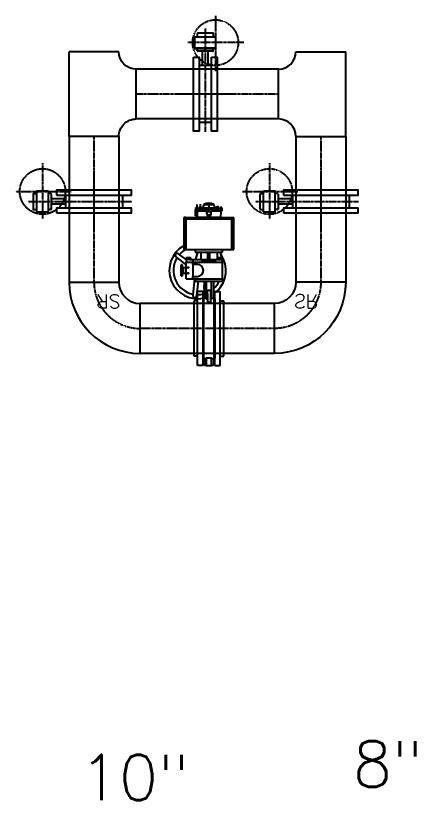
# Model space of a CAD drawing. Header units: millimetres. Extents: x -69706 to 52883, y -6882 to 68885.
# Drawn here: x 15941 to 18134, y -1619 to 2682 of the extents above; entities that cross this region are included whole.
import ezdxf
from ezdxf.enums import TextEntityAlignment as Align

# ---------------------------------------------------------------- set-up
doc = ezdxf.new("R2010")
doc.units = ezdxf.units.MM
doc.linetypes.add('XFM7P20PCW$0$CENTER', pattern=[2, 1.25, -0.25, 0.25, -0.25])
for name, color, linetype in [('XFM7P20PCW$0$M-CWTR-CENT', 252, 'XFM7P20PCW$0$CENTER'), ('XFM7P20PCW$0$M-CWTR-VAVE', 252, 'Continuous'), ('XFM7P20PCW$0$M-HVAC-TEXT', 252, 'Continuous'), ('XFM7P20PCW$0$P-PCWR-20.7-P', 252, 'Continuous')]:
    doc.layers.add(name, color=color, linetype=linetype)
doc.styles.add('XFM7P20PCW$0$Standard', font='txt.shx', dxfattribs={"bigfont": 'chineset.shx'})

# ---------------------------------------------------------------- blocks, each defined once
blk = doc.blocks.new('XFM7P20PCW$0$A$C2FAC25FF')
for p, q in [((0, 390.5), (0, 117.5)), ((390.5, 0), (117.5, 0))]:
    blk.add_line(p, q)
for radius in [390.5, 117.5]:
    blk.add_arc((0, 0), radius, 0, 90)
at = {"color": 1, "linetype": 'XFM7P20PCW$0$CENTER'}
blk.add_arc((0, 0), 254, 0, 90, dxfattribs=at)
at = {"color": 0, "style": 'XFM7P20PCW$0$Standard'}
blk.add_text('SR', height=75, dxfattribs=at).set_placement((108.1, 67.2))
blk = doc.blocks.new('XFM7P20PCW$0$PP-R10(250A)')
for p, q in [((9.55675, 36.86175), (36.86175, 36.86175)), ((0, 27.305), (0, 0)), ((46.4185, 27.305), (46.4185, 0)), ((0, 0), (46.4185, 0))]:
    blk.add_line(p, q)
for centre, start, end in [((0, 36.86175), 270, 0), ((46.4185, 36.86175), 180, 270)]:
    blk.add_arc(centre, 9.55675, start, end)
blk = doc.blocks.new('XFM7P20PCW$0$A$C4CB8216D')
at = {"layer": 'XFM7P20PCW$0$M-CWTR-CENT'}
for p, q in [((41282.6, -8677.7), (41282.6, -8981.6)), ((41227.1, -8748.6), (41227.1, -9314.6)), ((41437.7, -8825.4), (41131.5, -8825.4)), ((41371.6, -9107.4), (41092.8, -9107.4))]:
    blk.add_line(p, q, dxfattribs=at)
at = {"layer": 'XFM7P20PCW$0$M-CWTR-VAVE'}
for p, q in [((41268.5, -8773.6), (41185.5, -8773.6)), ((41169.5, -8855.3), (41169.5, -8795.5)), ((41171.8, -8793.1), (41282.2, -8793.1)), ((41183.2, -8775.9), (41183.2, -8790.8)), ((41270.8, -8775.9), (41270.8, -8790.8)), ((41284.5, -8855.3), (41284.5, -8795.5)), ((41284.5, -8855.3), (41169.5, -8855.3)), ((41171.8, -8857.6), (41282.2, -8857.6)), ((41183.2, -8870.4), (41183.2, -8859.9)), ((41270.8, -8870.4), (41270.8, -8859.9)), ((41268.5, -8872.8), (41185.5, -8872.8)), ((41212.3, -8951.4), (41212.3, -8875.1)), ((41242.1, -8951.4), (41242.1, -8875.1)), ((41261.2, -8951.4), (41193.2, -8951.4)), ((41261.2, -9263.4), (41193.2, -9263.4))]:
    blk.add_line(p, q, dxfattribs=at)
for points in [[(41163, -8904.2), (41193.2, -8904.2), (41193.2, -9310.6), (41163, -9310.6)], [(41261.2, -8904.2), (41291.4, -8904.2), (41291.4, -9310.6), (41261.2, -9310.6)]]:
    blk.add_lwpolyline(points, close=True, dxfattribs=at)
at = {"layer": 'XFM7P20PCW$0$M-CWTR-VAVE', "linetype": 'XFM7P20PCW$0$CENTER'}
blk.add_circle((41282.6, -8825.4), 125, dxfattribs=at)
at = {"layer": 'XFM7P20PCW$0$M-CWTR-VAVE'}
for centre, radius, start, end in [((41185.5, -8775.9), 2.31, 90, 180), ((41268.5, -8775.9), 2.31, 0, 90), ((41171.8, -8795.5), 2.31, 90, 180), ((41180.9, -8790.8), 2.31, 270, 0), ((41273.1, -8790.8), 2.31, 180, 270), ((41282.2, -8795.5), 2.31, 0, 90), ((41171.8, -8855.3), 2.31, 180, 270), ((41180.9, -8859.9), 2.31, 0, 90), ((41273.1, -8859.9), 2.31, 90, 180), ((41282.2, -8855.3), 2.31, 270, 0), ((41185.5, -8870.4), 2.31, 180, 270), ((41210, -8875.1), 2.3, 0, 90), ((41244.4, -8875.1), 2.3, 90, 180), ((41268.5, -8870.4), 2.31, 270, 0)]:
    blk.add_arc(centre, radius, start, end, dxfattribs=at)
blk = doc.blocks.new('XFM7P20PCW$0$SL250')
at = {"color": 3}
for p, q in [((1.905, -20.32), (1.905, 20.32)), ((4.92125, 20.32), (1.905, 20.32)), ((4.92125, -20.32), (4.92125, 20.32)), ((1.905, 15.24), (0, 15.24)), ((0, -15.24), (0, 15.24)), ((1.905, -15.24), (0, -15.24)), ((4.92125, -20.32), (1.905, -20.32))]:
    blk.add_line(p, q, dxfattribs=at)
blk = doc.blocks.new('XFM7P20PCW$0$A$Ccf1404c1')
at = {"color": 3}
for p, q in [((-154.2, 631), (-154.2, 653)), ((-154.2, 653), (-152.2, 653)), ((-152.2, 662.7), (-149.7, 663.1)), ((-152.2, 663.1), (-149.7, 663.1)), ((-152.2, 659.5), (-152.2, 662.7)), ((-152.2, 659.5), (-152.2, 659)), ((-149.7, 659.5), (-152.2, 659.5)), ((-147.2, 659), (-152.2, 659)), ((-152.2, 659), (-152.2, 653)), ((-152.2, 653), (-147.2, 653)), ((-152.2, 653), (-152.2, 650)), ((-152.2, 650), (-152.2, 643)), ((-144.7, 663.1), (-149.7, 663.1)), ((-147.2, 659.5), (-149.7, 659.5)), ((-147.2, 679), (-147.2, 633)), ((-147.2, 662.7), (-144.7, 663.1)), ((-147.2, 659.5), (-147.2, 662.7)), ((-144.7, 659.5), (-147.2, 659.5)), ((-147.2, 659), (-15.2, 659)), ((-147.2, 653), (-94.7, 653)), ((-94.6, 650), (-147.2, 650)), ((-147.2, 650), (-147.2, 643)), ((-142.2, 663.1), (-144.7, 663.1)), ((-142.2, 659.5), (-144.7, 659.5)), ((-142.2, 659.5), (-142.2, 662.7)), ((-142.2, 659), (-142.2, 659.5)), ((-139.7, 650), (-139.7, 643)), ((-137.2, 662), (-137.2, 659)), ((-137.2, 662), (-128.2, 662)), ((-133.2, 665.7), (-130.7, 666.1)), ((-133.2, 666.1), (-130.7, 666.1)), ((-133.2, 662.5), (-133.2, 665.7)), ((-133.2, 662.5), (-133.2, 662)), ((-130.7, 662.5), (-133.2, 662.5)), ((-125.7, 666.1), (-130.7, 666.1)), ((-128.2, 662.5), (-130.7, 662.5)), ((-128.2, 682), (-128.2, 639)), ((-128.2, 665.7), (-125.7, 666.1)), ((-128.2, 662.5), (-128.2, 665.7)), ((-125.7, 662.5), (-128.2, 662.5)), ((-128.2, 662), (-105, 662)), ((-123.2, 666.1), (-125.7, 666.1)), ((-123.2, 662.5), (-125.7, 662.5)), ((-123.2, 662.5), (-123.2, 665.7)), ((-123.2, 662), (-123.2, 662.5)), ((-108.7, 679), (-116.2, 662)), ((-108.7, 679), (-53.7, 679)), ((-105, 662), (-105, 659)), ((-105, 662), (-57.4, 662)), ((-94.7, 653), (-94.2, 631)), ((-67.7, 653), (-94.7, 653)), ((-81.2, 682), (-81.2, 639)), ((-68.2, 631), (-67.7, 653)), ((-15.2, 650), (-67.8, 650)), ((-67.7, 653), (-15.2, 653)), ((-57.4, 662), (-57.4, 659)), ((-57.4, 662), (-34.2, 662)), ((-46.2, 662), (-53.7, 679)), ((-39.2, 665.7), (-36.7, 666.1)), ((-39.2, 666.1), (-36.7, 666.1)), ((-39.2, 662.5), (-39.2, 665.7)), ((-39.2, 662.5), (-39.2, 662)), ((-36.7, 662.5), (-39.2, 662.5)), ((-31.7, 666.1), (-36.7, 666.1)), ((-34.2, 662.5), (-36.7, 662.5)), ((-34.2, 665.7), (-31.7, 666.1)), ((-34.2, 662.5), (-34.2, 665.7)), ((-31.7, 662.5), (-34.2, 662.5)), ((-34.2, 662), (-25.2, 662)), ((-29.2, 666.1), (-31.7, 666.1)), ((-29.2, 662.5), (-31.7, 662.5)), ((-29.2, 662.5), (-29.2, 665.7)), ((-29.2, 662), (-29.2, 662.5)), ((-25.2, 662), (-25.2, 659)), ((-22.7, 650), (-22.7, 643)), ((-20.2, 662.7), (-17.7, 663.1)), ((-20.2, 663.1), (-17.7, 663.1)), ((-20.2, 659.5), (-20.2, 662.7)), ((-20.2, 659.5), (-20.2, 659)), ((-17.7, 659.5), (-20.2, 659.5)), ((-12.7, 663.1), (-17.7, 663.1)), ((-15.2, 659.5), (-17.7, 659.5)), ((-15.2, 662.7), (-12.7, 663.1)), ((-15.2, 659.5), (-15.2, 662.7)), ((-12.7, 659.5), (-15.2, 659.5)), ((-10.2, 659), (-15.2, 659)), ((-15.2, 653), (-10.2, 653)), ((-15.2, 650), (-15.2, 643)), ((-10.2, 663.1), (-12.7, 663.1)), ((-10.2, 659.5), (-12.7, 659.5)), ((-10.2, 659.5), (-10.2, 662.7)), ((-10.2, 659), (-10.2, 659.5)), ((-10.2, 659), (-10.2, 653)), ((-10.2, 653), (-10.2, 650)), ((-10.2, 650), (-10.2, 643)), ((-207.7, 608), (-218.7, 608)), ((-218.7, 608), (-218.7, 600.6)), ((-207.7, 608), (-207.7, 600.6)), ((-207.7, 608), (-142.2, 608)), ((-145.5, 631), (-154.2, 631)), ((-154.2, 618), (-154.2, 631)), ((-154.2, 618), (-145.1, 618)), ((-147.2, 643), (-152.2, 643)), ((-147.2, 643), (-139.7, 643)), ((-145.9, 643), (-144.7, 608)), ((-139.7, 608), (-142.2, 608)), ((-94.5, 643), (-139.7, 643)), ((-22.7, 608), (-139.7, 608)), ((-22.7, 643), (-67.9, 643)), ((-15.2, 643), (-22.7, 643)), ((-20.3, 608), (-22.7, 608)), ((-20.3, 608), (45.3, 608)), ((-16.5, 643), (-17.7, 608)), ((-10.2, 643), (-15.2, 643)), ((45.3, 608), (56.3, 608)), ((45.3, 600.6), (45.3, 608)), ((56.3, 600.6), (56.3, 608)), ((-207.7, 600.6), (-218.7, 600.6)), ((-218.7, 600.6), (-218.7, 538.4)), ((-207.7, 600.6), (-207.7, 538.4)), ((-207.7, 600.6), (45.3, 600.6)), ((45.3, 600.6), (56.3, 600.6)), ((45.3, 538.4), (45.3, 600.6)), ((56.3, 538.4), (56.3, 600.6)), ((-218.7, 538.4), (-218.7, 534)), ((-218.7, 534), (-218.7, 433)), ((-207.7, 538.4), (-207.7, 534)), ((-207.7, 534), (-207.7, 433)), ((45.3, 534), (45.3, 538.4)), ((45.3, 433), (45.3, 534)), ((56.3, 534), (56.3, 538.4)), ((56.3, 433), (56.3, 534)), ((-207.7, 433), (-218.7, 433)), ((-207.7, 433), (45.3, 433)), ((-156.2, 433), (-156.2, 418)), ((-6.2, 418), (-6.2, 433)), ((45.3, 433), (56.3, 433)), ((-259.7, 389.6), (-205.2, 349.5)), ((-205.2, 377.7), (-246.3, 408)), ((-156.2, 418), (-6.2, 418)), ((-153.2, 378), (-142.5, 418)), ((-125.9, 418), (-125.9, 378)), ((-86.2, 378), (-86.2, 418)), ((-76.2, 378), (-76.2, 418)), ((-36.5, 418), (-36.5, 378)), ((-19.9, 418), (-11.6, 387.1)), ((-225.2, 348), (-233.2, 348)), ((-233.2, 288), (-233.2, 348)), ((-225.2, 288), (-225.2, 348)), ((-203.7, 387.1), (-205.3, 386.2)), ((-205.3, 378.6), (-205.3, 386.2)), ((-202.3, 378.6), (-205.3, 378.6)), ((-205.2, 378), (-205.2, 363)), ((-205.2, 378), (-198.6, 378)), ((-205.2, 363), (-169.9, 363)), ((-205.2, 273), (-205.2, 363)), ((-202.3, 387.1), (-203.7, 387.1)), ((-203.7, 378.6), (-203.7, 378)), ((-193.2, 387.1), (-202.3, 387.1)), ((-199.3, 378.6), (-202.3, 378.6)), ((-199.3, 378.6), (-199.3, 386.2)), ((-193.2, 378.6), (-199.3, 378.6)), ((-193.2, 378), (-198.6, 378)), ((-184.1, 387.1), (-193.2, 387.1)), ((-187.2, 378.6), (-193.2, 378.6)), ((-187.8, 378), (-193.2, 378)), ((-187.8, 378), (-169.9, 378)), ((-187.2, 378.6), (-187.2, 386.2)), ((-184.1, 378.6), (-187.2, 378.6)), ((-182.7, 387.1), (-184.1, 387.1)), ((-181.1, 378.6), (-184.1, 378.6)), ((-181.1, 386.2), (-182.7, 387.1)), ((-182.7, 378), (-182.7, 378.6)), ((-181.1, 378.6), (-181.1, 386.2)), ((-169.9, 378), (-169.9, 363)), ((-169.9, 378), (-81.2, 378)), ((-169.9, 363), (-81.2, 363)), ((-169.9, 350.5), (-169.9, 363)), ((-143.8, 350.5), (-169.9, 350.5)), ((-169.9, 350.5), (-169.9, 285.5)), ((-80.2, 368), (-123.2, 368)), ((-120.2, 368), (-42.2, 368)), ((-81.2, 378), (-7.2, 378)), ((-81.2, 363), (-7.2, 363)), ((-29.7, 387.1), (-31.3, 386.2)), ((-31.3, 378.6), (-31.3, 386.2)), ((-28.3, 378.6), (-31.3, 378.6)), ((-28.3, 387.1), (-29.7, 387.1)), ((-29.7, 378.6), (-29.7, 378)), ((-19.2, 387.1), (-28.3, 387.1)), ((-25.3, 378.6), (-28.3, 378.6)), ((-25.3, 378.6), (-25.3, 386.2)), ((-19.2, 378.6), (-25.3, 378.6)), ((-10.1, 387.1), (-19.2, 387.1)), ((-13.2, 378.6), (-19.2, 378.6)), ((-13.2, 378.6), (-13.2, 386.2)), ((-10.1, 378.6), (-13.2, 378.6)), ((-8.7, 387.1), (-10.1, 387.1)), ((-7.1, 378.6), (-10.1, 378.6)), ((-7.1, 386.2), (-8.7, 387.1)), ((-8.7, 378), (-8.7, 378.6)), ((-7.2, 378), (-7.2, 363)), ((-7.2, 273), (-7.2, 363)), ((-7.1, 378.6), (-7.1, 386.2)), ((-220.2, 323), (-225.2, 323)), ((-225.2, 313), (-220.2, 313)), ((-205.2, 333), (-220.2, 333)), ((-220.2, 303), (-220.2, 333)), ((-220.2, 303), (-205.2, 303)), ((-192.9, 335), (-196.9, 335)), ((-233.2, 288), (-225.2, 288)), ((-205.2, 273), (-169.9, 273)), ((-169.9, 285.5), (-143.8, 285.5)), ((-169.9, 273), (-169.9, 285.5)), ((-169.9, 273), (-81.2, 273)), ((-159.7, 273), (-169.6, 183.8)), ((-157.2, 273), (-157.2, 259)), ((-157.2, 259), (-5.2, 259)), ((-147, 181.3), (-138.3, 259)), ((-106.2, 164.3), (-106.2, 259)), ((-96.2, 259), (-96.2, 163.1)), ((-81.2, 273), (-7.2, 273)), ((-66.2, 163.1), (-66.2, 259)), ((-56.2, 259), (-56.2, 164.3)), ((-7.2, 273), (-5.2, 273)), ((-5.2, 259), (-5.2, 273)), ((-108.2, 235), (-106.2, 235)), ((-108.2, 235), (-108.2, 231)), ((-108.2, 231), (-108.2, 220)), ((-108.2, 231), (-106.2, 231)), ((-108.2, 220), (-106.2, 220)), ((-54.2, 235), (-56.2, 235)), ((-54.2, 220), (-56.2, 220)), ((-54.2, 220), (-54.2, 235)), ((-89.2, 210), (-73.2, 210)), ((-89.2, 190), (-89.2, 210)), ((-89.2, 190), (-89.2, 144.3)), ((-73.2, 210), (-73.2, 190)), ((-73.2, 190), (-73.2, 144.3)), ((-110.2, 165), (-113.2, 162)), ((-113.2, 0), (-113.2, 162)), ((-106.2, 165), (-110.2, 165)), ((-110.2, 165), (-110.2, 0)), ((-96.2, 163.1), (-89.2, 163.1)), ((-89.2, 144.3), (-73.2, 144.3)), ((-73.2, 163.1), (-66.2, 163.1)), ((-52.2, 165), (-56.2, 165)), ((-49.2, 162), (-52.2, 165)), ((-52.2, 0), (-52.2, 165)), ((-49.2, 162), (-49.2, 0)), ((-113.2, -162), (-113.2, 0)), ((-110.2, 0), (-110.2, -165)), ((-52.2, -165), (-52.2, 0)), ((-49.2, 0), (-49.2, -162)), ((-113.2, -162), (-110.2, -165)), ((-110.2, -165), (-106.2, -165)), ((-106.2, -203), (-106.2, -164.3)), ((-66.2, -163.1), (-96.2, -163.1)), ((-96.2, -163.1), (-96.2, -203)), ((-66.2, -203), (-66.2, -163.1)), ((-56.2, -164.3), (-56.2, -203)), ((-56.2, -165), (-52.2, -165)), ((-52.2, -165), (-49.2, -162)), ((-96.2, -203), (-106.2, -203)), ((-96.2, -203), (-66.2, -203)), ((-56.2, -203), (-66.2, -203))]:
    blk.add_line(p, q, dxfattribs=at)
for centre, radius in [((-81.2, 631), 10.5), ((-194.9, 333.5), 2.5), ((-194.9, 302.5), 2.5)]:
    blk.add_circle(centre, radius, dxfattribs=at)
for centre, radius, start, end in [((-81.2, 635.7), 51.3, 57.5596, 122.4404), ((-81.2, 631), 13, 180, 0), ((-143.2, 318), 155.3, 119.0973, 283.7872), ((-143.2, 318), 132.5, 119.8057, 138.7303), ((-143.2, 318), 132.5, 148.5663, 203.6483), ((-143.2, 318), 155.3, 23.6483, 35.9401), ((-143.8, 318), 32.5, 270, 90), ((-143.2, 318), 155.3, 304.0811, 23.6483), ((-143.2, 318), 132.5, 203.6483, 258.7303), ((-143.2, 318), 132.5, 311.0294, 333.5654), ((-143.2, 318), 132.5, 268.5663, 286.2112), ((-121.2, 0), 165, 81.2853, 84.7841), ((-41.2, 0), 165, 95.2159, 98.7147), ((-121.2, 0), 165, 275.2159, 278.7147), ((-41.2, 0), 165, 261.2853, 264.7841)]:
    blk.add_arc(centre, radius, start, end, dxfattribs=at)
for points, knots in [([(-152.2, 663.1), (-152.2, 663.1), (-152.2, 663.1), (-152.2, 662.9), (-152.2, 662.7)], [0, 0, 0, 0, 0.231849, 1, 1, 1, 1]), ([(-149.7, 663.1), (-149.7, 663.1), (-148.8, 663.1), (-148, 662.9), (-147.2, 662.7)], [0, 0, 0, 0, 0.070201, 1, 1, 1, 1]), ([(-144.7, 663.1), (-144.7, 663.1), (-143.8, 663.1), (-143, 662.9), (-142.2, 662.7)], [0, 0, 0, 0, 0.0702, 1, 1, 1, 1]), ([(-142.2, 662.7), (-142.2, 662.9), (-142.2, 663.1), (-142.2, 663.1), (-142.2, 663.1)], [0, 0, 0, 0, 0.768151, 1, 1, 1, 1]), ([(-133.2, 666.1), (-133.2, 666.1), (-133.2, 666.1), (-133.2, 665.9), (-133.2, 665.7)], [0, 0, 0, 0, 0.231849, 1, 1, 1, 1]), ([(-130.7, 666.1), (-130.7, 666.1), (-129.8, 666.1), (-129, 665.9), (-128.2, 665.7)], [0, 0, 0, 0, 0.070201, 1, 1, 1, 1]), ([(-125.7, 666.1), (-125.7, 666.1), (-124.8, 666.1), (-124, 665.9), (-123.2, 665.7)], [0, 0, 0, 0, 0.070201, 1, 1, 1, 1]), ([(-123.2, 665.7), (-123.2, 665.9), (-123.2, 666.1), (-123.2, 666.1), (-123.2, 666.1)], [0, 0, 0, 0, 0.768151, 1, 1, 1, 1]), ([(-39.2, 666.1), (-39.2, 666.1), (-39.2, 666.1), (-39.2, 665.9), (-39.2, 665.7)], [0, 0, 0, 0, 0.231849, 1, 1, 1, 1]), ([(-36.7, 666.1), (-36.7, 666.1), (-35.8, 666.1), (-35, 665.9), (-34.2, 665.7)], [0, 0, 0, 0, 0.070201, 1, 1, 1, 1]), ([(-31.7, 666.1), (-31.7, 666.1), (-30.8, 666.1), (-30, 665.9), (-29.2, 665.7)], [0, 0, 0, 0, 0.070201, 1, 1, 1, 1]), ([(-29.2, 665.7), (-29.2, 665.9), (-29.2, 666.1), (-29.2, 666.1), (-29.2, 666.1)], [0, 0, 0, 0, 0.768151, 1, 1, 1, 1]), ([(-20.2, 663.1), (-20.2, 663.1), (-20.2, 663.1), (-20.2, 662.9), (-20.2, 662.7)], [0, 0, 0, 0, 0.231849, 1, 1, 1, 1]), ([(-17.7, 663.1), (-17.7, 663.1), (-16.8, 663.1), (-16, 662.9), (-15.2, 662.7)], [0, 0, 0, 0, 0.070201, 1, 1, 1, 1]), ([(-12.7, 663.1), (-12.7, 663.1), (-11.8, 663.1), (-11, 662.9), (-10.2, 662.7)], [0, 0, 0, 0, 0.0702, 1, 1, 1, 1]), ([(-10.2, 662.7), (-10.2, 662.9), (-10.2, 663.1), (-10.2, 663.1), (-10.2, 663.1)], [0, 0, 0, 0, 0.768151, 1, 1, 1, 1]), ([(-266, 408.4), (-266, 408.4), (-266.1, 407.4), (-266.1, 405.2), (-265.8, 402.1), (-265.2, 399.2), (-264.4, 396.8), (-263.6, 394.8), (-262.5, 392.7), (-261.3, 391), (-260.2, 390), (-259.8, 389.7), (-259.7, 389.7)], [0, 0, 0, 0, 0.001009, 0.166634, 0.33709, 0.460721, 0.587326, 0.676528, 0.767836, 0.908625, 0.978451, 1, 1, 1, 1]), ([(-246.3, 407.9), (-246.4, 408), (-247, 408.5), (-248.4, 409.1), (-250.3, 409.7), (-252.2, 410.1), (-254.3, 410.3), (-256.9, 410.3), (-259.8, 410), (-263, 409.4), (-265, 408.8), (-266, 408.4), (-266, 408.4)], [0, 0, 0, 0, 0.026682, 0.148513, 0.227122, 0.307999, 0.415147, 0.525312, 0.671305, 0.821457, 0.998992, 1, 1, 1, 1]), ([(-205.3, 386.2), (-204.8, 386.4), (-203.9, 386.9), (-202.8, 387), (-202.3, 387.1)], [0, 0, 0, 0, 0.495458, 1, 1, 1, 1]), ([(-202.3, 387.1), (-202.2, 387.1), (-201.7, 387.1), (-200.7, 386.9), (-199.7, 386.4), (-199.3, 386.2)], [0, 0, 0, 0, 0.0700946, 0.5307869, 1, 1, 1, 1]), ([(-199.3, 386.2), (-197.7, 386.5), (-195.7, 387), (-193.7, 387.1), (-193.2, 387.1)], [0, 0, 0, 0, 0.772783, 1, 1, 1, 1]), ([(-193.2, 387.1), (-192.4, 387.1), (-190.8, 387), (-188.8, 386.6), (-187.6, 386.3), (-187.2, 386.2)], [0, 0, 0, 0, 0.3945795, 0.7951928, 1, 1, 1, 1]), ([(-187.2, 386.2), (-186.7, 386.4), (-185.7, 386.9), (-184.6, 387), (-184.1, 387.1)], [0, 0, 0, 0, 0.495458, 1, 1, 1, 1]), ([(-184.1, 387.1), (-184, 387.1), (-183.5, 387.1), (-182.5, 386.9), (-181.6, 386.4), (-181.1, 386.2)], [0, 0, 0, 0, 0.0700946, 0.5307869, 1, 1, 1, 1]), ([(-31.3, 386.2), (-30.8, 386.4), (-29.9, 386.9), (-28.8, 387), (-28.3, 387.1)], [0, 0, 0, 0, 0.495458, 1, 1, 1, 1]), ([(-28.3, 387.1), (-28.2, 387.1), (-27.7, 387.1), (-26.7, 386.9), (-25.7, 386.4), (-25.3, 386.2)], [0, 0, 0, 0, 0.070095, 0.530787, 1, 1, 1, 1]), ([(-25.3, 386.2), (-23.7, 386.5), (-21.7, 387), (-19.7, 387.1), (-19.2, 387.1)], [0, 0, 0, 0, 0.772782, 1, 1, 1, 1]), ([(-19.2, 387.1), (-18.4, 387.1), (-16.8, 387), (-14.8, 386.6), (-13.6, 386.3), (-13.2, 386.2)], [0, 0, 0, 0, 0.3945795, 0.7951928, 1, 1, 1, 1]), ([(-13.2, 386.2), (-12.7, 386.4), (-11.7, 386.9), (-10.6, 387), (-10.1, 387.1)], [0, 0, 0, 0, 0.495458, 1, 1, 1, 1]), ([(-10.1, 387.1), (-10, 387.1), (-9.5, 387.1), (-8.5, 386.9), (-7.6, 386.4), (-7.1, 386.2)], [0, 0, 0, 0, 0.0700947, 0.5307866, 1, 1, 1, 1]), ([(-7.2, 369.1), (-7, 369.4), (-6.2, 370.7), (-5.2, 373), (-4.1, 376), (-3.7, 378.1), (-3.5, 379.2), (-3.5, 379.2)], [0, 0, 0, 0, 0.108646, 0.382787, 0.664737, 0.998106, 1, 1, 1, 1]), ([(-3.5, 379.2), (-3.5, 379.2), (-4.4, 379.7), (-5.5, 380.5), (-6.8, 381), (-7.1, 381.1)], [0, 0, 0, 0, 0.004793, 0.7919571, 1, 1, 1, 1]), ([(-169.5, 183.8), (-169.6, 183.6), (-169.8, 182.9), (-169.5, 181.3), (-169.1, 179.4), (-168.5, 177.6), (-167.6, 175.6), (-166.3, 173.4), (-164.6, 171), (-162.5, 168.6), (-160.9, 167.1), (-160.1, 166.4), (-160.1, 166.4)], [0, 0, 0, 0, 0.026682, 0.148513, 0.227122, 0.307999, 0.415146, 0.525312, 0.671305, 0.821457, 0.998991, 1, 1, 1, 1]), ([(-160.1, 166.4), (-160.1, 166.4), (-159.2, 166.9), (-157.3, 168), (-154.7, 169.8), (-152.5, 171.8), (-150.9, 173.6), (-149.5, 175.4), (-148.3, 177.4), (-147.4, 179.3), (-147.1, 180.7), (-147, 181.2), (-147, 181.3)], [0, 0, 0, 0, 0.001009, 0.166634, 0.33709, 0.460721, 0.587327, 0.676528, 0.767835, 0.908625, 0.978451, 1, 1, 1, 1])]:
    blk.add_open_spline(points, degree=3, knots=knots, dxfattribs=at)
at = {"color": 3, "yscale": 10, "zscale": 10}
for p, xscale in [((-162.4, 0), 10), ((0, 0), -10)]:
    blk.add_blockref('XFM7P20PCW$0$SL250', p, dxfattribs=dict(at, xscale=xscale))
blk = doc.blocks.new('XFM7P20PCW$0$A$C269e3c86')
at = {"layer": 'XFM7P20PCW$0$P-PCWR-20.7-P'}
for p, q in [((21.9, 1421.4), (-758.6, 1421.4)), ((21.9, 1148.4), (-758.6, 1148.4)), ((-1127.2, 1052.8), (-1127.2, 254)), ((-854.2, 1052.8), (-854.2, 254)), ((117.5, 1052.8), (117.5, 254)), ((390.5, 1052.8), (390.5, 254)), ((0, 136.5), (-736.7, 136.5)), ((0, -136.5), (-736.7, -136.5))]:
    blk.add_line(p, q, dxfattribs=at)
at = {"layer": 'XFM7P20PCW$0$P-PCWR-20.7-P', "color": 1, "linetype": 'XFM7P20PCW$0$CENTER'}
for p, q in [((21.9, 1284.9), (-758.6, 1284.9)), ((-990.7, 1052.8), (-990.7, 254)), ((254, 1052.8), (254, 254)), ((0, 0), (-736.7, 0))]:
    blk.add_line(p, q, dxfattribs=at)
for name, p in [('XFM7P20PCW$0$A$C4CB8216D', (-41606.8, 10392.3)), ('XFM7P20PCW$0$A$Ccf1404c1', (-278.9, 0))]:
    blk.add_blockref(name, p)
at = {"rotation": 90}
for p in [(-10098.1, -40531.8), (-8853.4, -40531.8)]:
    blk.add_blockref('XFM7P20PCW$0$A$C4CB8216D', p, dxfattribs=at)
at = {"layer": 'XFM7P20PCW$0$P-PCWR-20.7-P', "yscale": 10, "zscale": 10}
for p, xscale, rotation in [((-1127.2, 1052.8), -10, 269.999999999974), ((390.5, 1052.8), 10, 90)]:
    blk.add_blockref('XFM7P20PCW$0$PP-R10(250A)', p, dxfattribs=dict(at, xscale=xscale, rotation=rotation))
at = {"layer": 'XFM7P20PCW$0$P-PCWR-20.7-P', "rotation": 180}
blk.add_blockref('XFM7P20PCW$0$A$C2FAC25FF', (-736.7, 254), dxfattribs=at)
at = {"layer": 'XFM7P20PCW$0$P-PCWR-20.7-P', "xscale": -1, "rotation": 180}
blk.add_blockref('XFM7P20PCW$0$A$C2FAC25FF', (0, 254), dxfattribs=at)

msp = doc.modelspace()

# ---------------------------------------------------------------- block references
msp.add_blockref('XFM7P20PCW$0$A$C269e3c86', (17361.723, 967.726))

# ---------------------------------------------------------------- texts
at = {"layer": 'XFM7P20PCW$0$M-HVAC-TEXT', "style": 'XFM7P20PCW$0$Standard'}
for s, p in [('8"', (17791.51, -1419.867)), ('10"', (16293.893, -1493.72))]:
    msp.add_text(s, height=250, dxfattribs=at).set_placement(p, align=Align.MIDDLE_LEFT)

doc.saveas('drawing.dxf')
